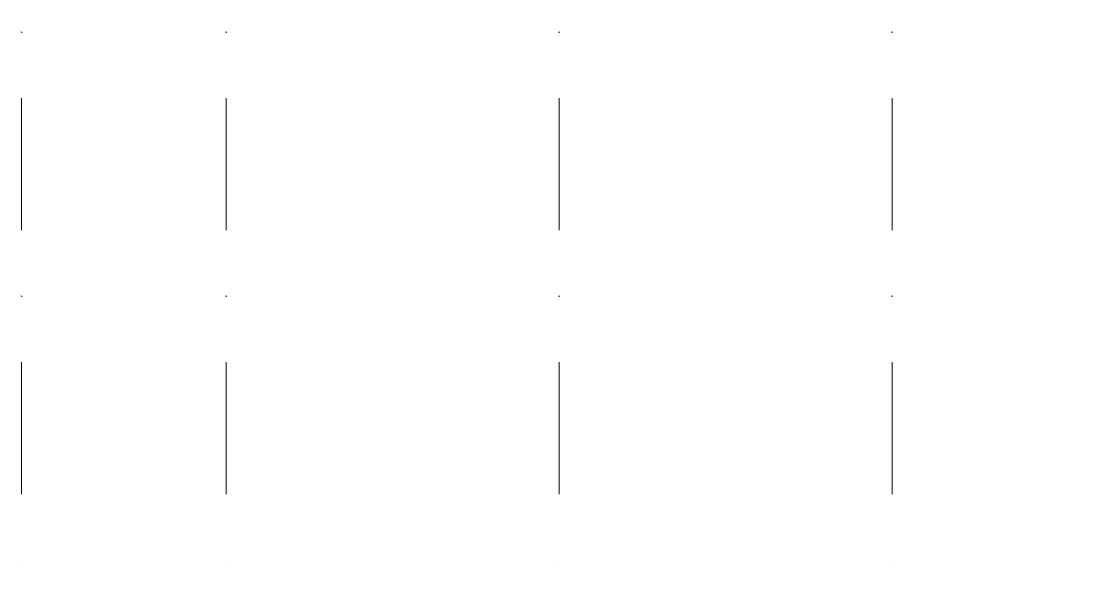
# Model space of a CAD drawing. Header units: inches. Extents: x -399 to 3145, y -842 to 1753.
# Drawn here: x -199 to 842, y -842 to -286 of the extents above; entities that cross this region are included whole.
import ezdxf

# ---------------------------------------------------------------- set-up
doc = ezdxf.new("R2010")
doc.units = ezdxf.units.IN
doc.header["$MEASUREMENT"] = 0
doc.linetypes.add('IMPORT-DGN Style 4 _2_', pattern=[256.963558, 128.401528, -64.200764, 0.160502, -64.200764])
doc.layers.add('Level 10', color=7, linetype='Continuous', lineweight=9)

msp = doc.modelspace()

# ---------------------------------------------------------------- linework, layer by layer
at = {"layer": 'Level 10', "color": 40, "linetype": 'IMPORT-DGN Style 4 _2_'}
for p, q in [((-198.9, 1695), (-198.9, -842)), ((0.1, 1695), (0.1, -842)), ((324.1, 1695), (324.1, -842)), ((648.1, 1695), (648.1, -842)), ((3062.7, -324), (815.3, -324)), ((3062.7, -648), (815.3, -648))]:
    msp.add_line(p, q, dxfattribs=at)

doc.saveas('drawing.dxf')
